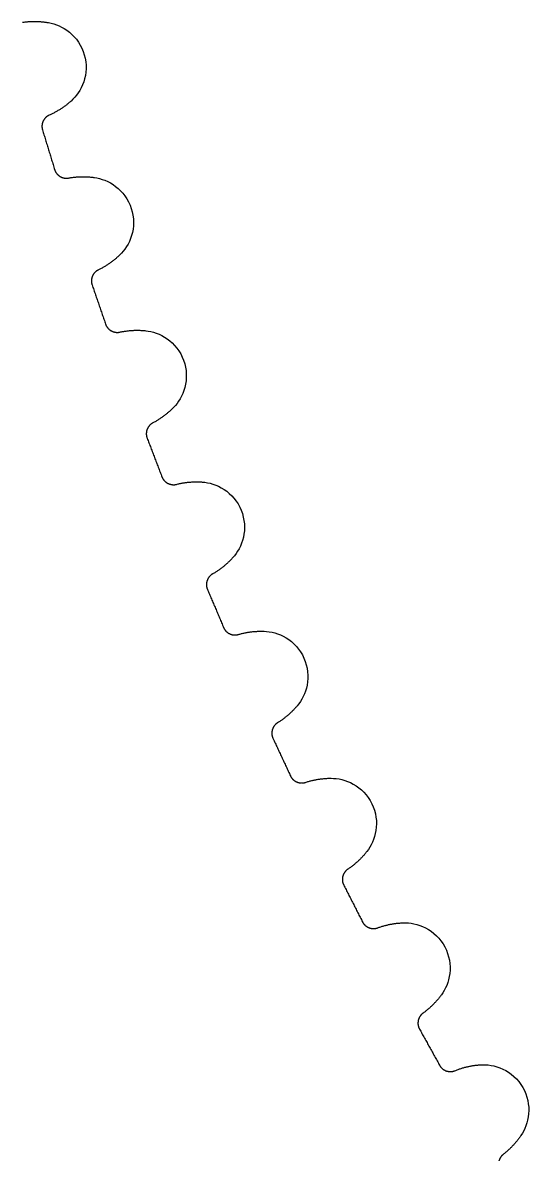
# Model space of a CAD drawing. Extents: x -57 to 57, y -57 to 57.
# Drawn here: x -54.87 to -48.67, y -28.97 to -15.12 of the extents above; entities that cross this region are included whole.
import ezdxf

# ---------------------------------------------------------------- set-up
doc = ezdxf.new("R2010")
doc.units = 0
doc.layers.add('Cut', color=7, linetype='CONTINUOUS')

msp = doc.modelspace()

# ---------------------------------------------------------------- linework, layer by layer
at = {"layer": 'Cut'}
for p, q in [((-54.5484, -15.1225), (-54.5484, -15.1225, 3)), ((-54.5484, -15.1225), (-54.5484, -15.1225, 3)), ((-54.2733, -16.0816), (-54.2733, -16.0816, 3)), ((-54.2733, -16.0816), (-54.2733, -16.0816, 3)), ((-54.5398, -16.2537), (-54.5398, -16.2537, 3)), ((-54.5398, -16.2537), (-54.5398, -16.2537, 3)), ((-54.6231, -16.4343), (-54.6231, -16.4343, 3)), ((-54.6231, -16.4343), (-54.6231, -16.4343, 3)), ((-54.4745, -16.9202), (-54.4745, -16.9202, 3)), ((-54.4745, -16.9202), (-54.4745, -16.9202, 3)), ((-54.3045, -17.0233), (-54.3045, -17.0233, 3)), ((-54.3045, -17.0233), (-54.3045, -17.0233, 3)), ((-53.9874, -17.017), (-53.9874, -17.017, 3)), ((-53.9874, -17.017), (-53.9874, -17.017, 3)), ((-53.679, -17.9659), (-53.679, -17.9659, 3)), ((-53.679, -17.9659), (-53.679, -17.9659, 3)), ((-53.9393, -18.1473), (-53.9393, -18.1473, 3)), ((-53.9393, -18.1473), (-53.9393, -18.1473, 3)), ((-54.0162, -18.3306), (-54.0162, -18.3306, 3)), ((-54.0162, -18.3306), (-54.0162, -18.3306, 3)), ((-53.8508, -18.811), (-53.8508, -18.811, 3)), ((-53.8508, -18.811), (-53.8508, -18.811, 3)), ((-53.6773, -18.9081), (-53.6773, -18.9081, 3)), ((-53.6773, -18.9081), (-53.6773, -18.9081, 3)), ((-53.3606, -18.8908), (-53.3606, -18.8908, 3)), ((-53.3606, -18.8908), (-53.3606, -18.8908, 3)), ((-53.0193, -19.8284), (-53.0193, -19.8284, 3)), ((-53.0193, -19.8284), (-53.0193, -19.8284, 3)), ((-53.2731, -20.0187), (-53.2731, -20.0187, 3)), ((-53.2731, -20.0187), (-53.2731, -20.0187, 3)), ((-53.3436, -20.2046), (-53.3436, -20.2046, 3)), ((-53.3436, -20.2046), (-53.3436, -20.2046, 3)), ((-53.1615, -20.6789), (-53.1615, -20.6789, 3)), ((-53.1615, -20.6789), (-53.1615, -20.6789, 3)), ((-52.6688, -20.7415), (-52.6688, -20.7415, 3)), ((-52.6688, -20.7415), (-52.6688, -20.7415, 3)), ((-52.9848, -20.7699), (-52.9848, -20.7699, 3)), ((-52.9848, -20.7699), (-52.9848, -20.7699, 3)), ((-52.295, -21.6666), (-52.295, -21.6666, 3)), ((-52.295, -21.6666), (-52.295, -21.6666, 3)), ((-52.5421, -21.8657), (-52.5421, -21.8657, 3)), ((-52.5421, -21.8657), (-52.5421, -21.8657, 3)), ((-52.606, -22.0539), (-52.606, -22.0539, 3)), ((-52.606, -22.0539), (-52.606, -22.0539, 3)), ((-52.4074, -22.5216), (-52.4074, -22.5216, 3)), ((-52.4074, -22.5216), (-52.4074, -22.5216, 3)), ((-52.2276, -22.6064), (-52.2276, -22.6064, 3)), ((-52.2276, -22.6064), (-52.2276, -22.6064, 3)), ((-51.9129, -22.567), (-51.9129, -22.567, 3)), ((-51.9129, -22.567), (-51.9129, -22.567, 3)), ((-51.507, -23.4785), (-51.507, -23.4785, 3)), ((-51.507, -23.4785), (-51.507, -23.4785, 3)), ((-51.7469, -23.686), (-51.7469, -23.686, 3)), ((-51.7469, -23.686), (-51.7469, -23.686, 3)), ((-51.8043, -23.8764), (-51.8043, -23.8764, 3)), ((-51.8043, -23.8764), (-51.8043, -23.8764, 3)), ((-51.5895, -24.3369), (-51.5895, -24.3369, 3)), ((-51.5895, -24.3369), (-51.5895, -24.3369, 3)), ((-51.4069, -24.4154), (-51.4069, -24.4154, 3)), ((-51.4069, -24.4154), (-51.4069, -24.4154, 3)), ((-51.0937, -24.365), (-51.0937, -24.365, 3)), ((-51.0937, -24.365), (-51.0937, -24.365, 3)), ((-50.6563, -25.2618), (-50.6563, -25.2618, 3)), ((-50.6563, -25.2618), (-50.6563, -25.2618, 3)), ((-50.8888, -25.4776), (-50.8888, -25.4776, 3)), ((-50.8888, -25.4776), (-50.8888, -25.4776, 3)), ((-50.9394, -25.6698), (-50.9394, -25.6698, 3)), ((-50.9394, -25.6698), (-50.9394, -25.6698, 3)), ((-50.7088, -26.1225), (-50.7088, -26.1225, 3)), ((-50.7088, -26.1225), (-50.7088, -26.1225, 3)), ((-50.2122, -26.1333), (-50.2122, -26.1333, 3)), ((-50.2122, -26.1333), (-50.2122, -26.1333, 3)), ((-50.5235, -26.1946), (-50.5235, -26.1946, 3)), ((-50.5235, -26.1946), (-50.5235, -26.1946, 3)), ((-49.7438, -27.0143), (-49.7438, -27.0143, 3)), ((-49.7438, -27.0143), (-49.7438, -27.0143, 3)), ((-49.9686, -27.238), (-49.9686, -27.238, 3)), ((-49.9686, -27.238), (-49.9686, -27.238, 3)), ((-50.0125, -27.4319), (-50.0125, -27.4319, 3)), ((-50.0125, -27.4319), (-50.0125, -27.4319, 3)), ((-49.7662, -27.8763), (-49.7662, -27.8763, 3)), ((-49.7662, -27.8763), (-49.7662, -27.8763, 3)), ((-49.5785, -27.9418), (-49.5785, -27.9418, 3)), ((-49.5785, -27.9418), (-49.5785, -27.9418, 3)), ((-49.2696, -27.8697), (-49.2696, -27.8697, 3)), ((-49.2696, -27.8697), (-49.2696, -27.8697, 3)), ((-48.7707, -28.7338), (-48.7707, -28.7338, 3)), ((-48.7707, -28.7338), (-48.7707, -28.7338, 3)), ((-48.9876, -28.9653), (-48.9876, -28.9653, 3)), ((-48.9876, -28.9653), (-48.9876, -28.9653, 3))]:
    msp.add_line(p, q, dxfattribs=at)
for points, degree in [([(-54.8656, -15.1177), (-54.7066, -15.0948), (-54.5484, -15.1225)], 2), ([(-54.8656, -15.1177, 3), (-54.7066, -15.0948, 3), (-54.5484, -15.1225, 3)], 2), ([(-54.8656, -15.1177), (-54.7066, -15.0948), (-54.5484, -15.1225)], 2), ([(-54.8656, -15.1177, 3), (-54.7066, -15.0948, 3), (-54.5484, -15.1225, 3)], 2), ([(-54.2733, -16.0816), (-54.3928, -16.1889), (-54.5398, -16.2537)], 2), ([(-54.2733, -16.0816, 3), (-54.3928, -16.1889, 3), (-54.5398, -16.2537, 3)], 2), ([(-54.2733, -16.0816), (-54.3928, -16.1889), (-54.5398, -16.2537)], 2), ([(-54.2733, -16.0816, 3), (-54.3928, -16.1889, 3), (-54.5398, -16.2537, 3)], 2), ([(-54.6231, -16.4343), (-54.4745, -16.9202)], 1), ([(-54.6231, -16.4343, 3), (-54.4745, -16.9202, 3)], 1), ([(-54.6231, -16.4343), (-54.4745, -16.9202)], 1), ([(-54.6231, -16.4343, 3), (-54.4745, -16.9202, 3)], 1), ([(-54.3045, -17.0233), (-54.1464, -16.9949), (-53.9874, -17.017)], 2), ([(-54.3045, -17.0233, 3), (-54.1464, -16.9949, 3), (-53.9874, -17.017, 3)], 2), ([(-54.3045, -17.0233), (-54.1464, -16.9949), (-53.9874, -17.017)], 2), ([(-54.3045, -17.0233, 3), (-54.1464, -16.9949, 3), (-53.9874, -17.017, 3)], 2), ([(-53.679, -17.9659), (-53.7947, -18.0773), (-53.9393, -18.1473)], 2), ([(-53.679, -17.9659, 3), (-53.7947, -18.0773, 3), (-53.9393, -18.1473, 3)], 2), ([(-53.679, -17.9659), (-53.7947, -18.0773), (-53.9393, -18.1473)], 2), ([(-53.679, -17.9659, 3), (-53.7947, -18.0773, 3), (-53.9393, -18.1473, 3)], 2), ([(-54.0162, -18.3306), (-53.8508, -18.811)], 1), ([(-54.0162, -18.3306, 3), (-53.8508, -18.811, 3)], 1), ([(-54.0162, -18.3306), (-53.8508, -18.811)], 1), ([(-54.0162, -18.3306, 3), (-53.8508, -18.811, 3)], 1), ([(-53.6773, -18.9081), (-53.5204, -18.8742), (-53.3606, -18.8908)], 2), ([(-53.6773, -18.9081, 3), (-53.5204, -18.8742, 3), (-53.3606, -18.8908, 3)], 2), ([(-53.6773, -18.9081), (-53.5204, -18.8742), (-53.3606, -18.8908)], 2), ([(-53.6773, -18.9081, 3), (-53.5204, -18.8742, 3), (-53.3606, -18.8908, 3)], 2), ([(-53.0193, -19.8284), (-53.1311, -19.9437), (-53.2731, -20.0187)], 2), ([(-53.0193, -19.8284, 3), (-53.1311, -19.9437, 3), (-53.2731, -20.0187, 3)], 2), ([(-53.0193, -19.8284), (-53.1311, -19.9437), (-53.2731, -20.0187)], 2), ([(-53.0193, -19.8284, 3), (-53.1311, -19.9437, 3), (-53.2731, -20.0187, 3)], 2), ([(-53.3436, -20.2046), (-53.1615, -20.6789)], 1), ([(-53.3436, -20.2046, 3), (-53.1615, -20.6789, 3)], 1), ([(-53.3436, -20.2046), (-53.1615, -20.6789)], 1), ([(-53.3436, -20.2046, 3), (-53.1615, -20.6789, 3)], 1), ([(-52.9848, -20.7699), (-52.829, -20.7305), (-52.6688, -20.7415)], 2), ([(-52.9848, -20.7699, 3), (-52.829, -20.7305, 3), (-52.6688, -20.7415, 3)], 2), ([(-52.9848, -20.7699), (-52.829, -20.7305), (-52.6688, -20.7415)], 2), ([(-52.9848, -20.7699, 3), (-52.829, -20.7305, 3), (-52.6688, -20.7415, 3)], 2), ([(-52.295, -21.6666), (-52.4027, -21.7858), (-52.5421, -21.8657)], 2), ([(-52.295, -21.6666, 3), (-52.4027, -21.7858, 3), (-52.5421, -21.8657, 3)], 2), ([(-52.295, -21.6666), (-52.4027, -21.7858), (-52.5421, -21.8657)], 2), ([(-52.295, -21.6666, 3), (-52.4027, -21.7858, 3), (-52.5421, -21.8657, 3)], 2), ([(-52.606, -22.0539), (-52.4074, -22.5216)], 1), ([(-52.606, -22.0539, 3), (-52.4074, -22.5216, 3)], 1), ([(-52.606, -22.0539), (-52.4074, -22.5216)], 1), ([(-52.606, -22.0539, 3), (-52.4074, -22.5216, 3)], 1), ([(-52.2276, -22.6064), (-52.0734, -22.5616), (-51.9129, -22.567)], 2), ([(-52.2276, -22.6064, 3), (-52.0734, -22.5616, 3), (-51.9129, -22.567, 3)], 2), ([(-52.2276, -22.6064), (-52.0734, -22.5616), (-51.9129, -22.567)], 2), ([(-52.2276, -22.6064, 3), (-52.0734, -22.5616, 3), (-51.9129, -22.567, 3)], 2), ([(-51.507, -23.4785), (-51.6104, -23.6014), (-51.7469, -23.686)], 2), ([(-51.507, -23.4785, 3), (-51.6104, -23.6014, 3), (-51.7469, -23.686, 3)], 2), ([(-51.507, -23.4785), (-51.6104, -23.6014), (-51.7469, -23.686)], 2), ([(-51.507, -23.4785, 3), (-51.6104, -23.6014, 3), (-51.7469, -23.686, 3)], 2), ([(-51.8043, -23.8764), (-51.5895, -24.3369)], 1), ([(-51.8043, -23.8764, 3), (-51.5895, -24.3369, 3)], 1), ([(-51.8043, -23.8764), (-51.5895, -24.3369)], 1), ([(-51.8043, -23.8764, 3), (-51.5895, -24.3369, 3)], 1), ([(-51.4069, -24.4154), (-51.2543, -24.3652), (-51.0937, -24.365)], 2), ([(-51.4069, -24.4154, 3), (-51.2543, -24.3652, 3), (-51.0937, -24.365, 3)], 2), ([(-51.4069, -24.4154), (-51.2543, -24.3652), (-51.0937, -24.365)], 2), ([(-51.4069, -24.4154, 3), (-51.2543, -24.3652, 3), (-51.0937, -24.365, 3)], 2), ([(-50.6563, -25.2618), (-50.7553, -25.3882), (-50.8888, -25.4776)], 2), ([(-50.6563, -25.2618, 3), (-50.7553, -25.3882, 3), (-50.8888, -25.4776, 3)], 2), ([(-50.6563, -25.2618), (-50.7553, -25.3882), (-50.8888, -25.4776)], 2), ([(-50.6563, -25.2618, 3), (-50.7553, -25.3882, 3), (-50.8888, -25.4776, 3)], 2), ([(-50.9394, -25.6698), (-50.7088, -26.1225)], 1), ([(-50.9394, -25.6698, 3), (-50.7088, -26.1225, 3)], 1), ([(-50.9394, -25.6698), (-50.7088, -26.1225)], 1), ([(-50.9394, -25.6698, 3), (-50.7088, -26.1225, 3)], 1), ([(-50.5235, -26.1946), (-50.3727, -26.1391), (-50.2122, -26.1333)], 2), ([(-50.5235, -26.1946, 3), (-50.3727, -26.1391, 3), (-50.2122, -26.1333, 3)], 2), ([(-50.5235, -26.1946), (-50.3727, -26.1391), (-50.2122, -26.1333)], 2), ([(-50.5235, -26.1946, 3), (-50.3727, -26.1391, 3), (-50.2122, -26.1333, 3)], 2), ([(-49.7438, -27.0143), (-49.8384, -27.1441), (-49.9686, -27.238)], 2), ([(-49.7438, -27.0143, 3), (-49.8384, -27.1441, 3), (-49.9686, -27.238, 3)], 2), ([(-49.7438, -27.0143), (-49.8384, -27.1441), (-49.9686, -27.238)], 2), ([(-49.7438, -27.0143, 3), (-49.8384, -27.1441, 3), (-49.9686, -27.238, 3)], 2), ([(-50.0125, -27.4319), (-49.7662, -27.8763)], 1), ([(-50.0125, -27.4319, 3), (-49.7662, -27.8763, 3)], 1), ([(-50.0125, -27.4319), (-49.7662, -27.8763)], 1), ([(-50.0125, -27.4319, 3), (-49.7662, -27.8763, 3)], 1), ([(-49.5785, -27.9418), (-49.4298, -27.8812), (-49.2696, -27.8697)], 2), ([(-49.5785, -27.9418, 3), (-49.4298, -27.8812, 3), (-49.2696, -27.8697, 3)], 2), ([(-49.5785, -27.9418), (-49.4298, -27.8812), (-49.2696, -27.8697)], 2), ([(-49.5785, -27.9418, 3), (-49.4298, -27.8812, 3), (-49.2696, -27.8697, 3)], 2), ([(-48.7707, -28.7338), (-48.8607, -28.8669), (-48.9876, -28.9653)], 2), ([(-48.7707, -28.7338, 3), (-48.8607, -28.8669, 3), (-48.9876, -28.9653, 3)], 2), ([(-48.7707, -28.7338), (-48.8607, -28.8669), (-48.9876, -28.9653)], 2), ([(-48.7707, -28.7338, 3), (-48.8607, -28.8669, 3), (-48.9876, -28.9653, 3)], 2)]:
    msp.add_open_spline(points, degree=degree, dxfattribs=at)
for points, degree, knots in [([(-54.5484, -15.1225), (-54.4668, -15.1367), (-54.375, -15.1725), (-54.2932, -15.2396), (-54.2114, -15.3057), (-54.1426, -15.4044), (-54.1111, -15.5161), (-54.0786, -15.6275), (-54.0846, -15.7477), (-54.119, -15.8471), (-54.1528, -15.9473), (-54.2117, -16.0264), (-54.2733, -16.0816)], 3, [0, 0, 0, 0, 0.558599, 0.558599, 0.558599, 1.1172, 1.1172, 1.1172, 1.6758, 1.6758, 1.6758, 2.2344, 2.2344, 2.2344, 2.2344]), ([(-54.5484, -15.1225, 3), (-54.4668, -15.1367, 3), (-54.375, -15.1725, 3), (-54.2932, -15.2396, 3), (-54.2114, -15.3057, 3), (-54.1426, -15.4044, 3), (-54.1111, -15.5161, 3), (-54.0786, -15.6275, 3), (-54.0846, -15.7477, 3), (-54.119, -15.8471, 3), (-54.1528, -15.9473, 3), (-54.2117, -16.0264, 3), (-54.2733, -16.0816, 3)], 3, [0, 0, 0, 0, 0.558599, 0.558599, 0.558599, 1.1172, 1.1172, 1.1172, 1.6758, 1.6758, 1.6758, 2.2344, 2.2344, 2.2344, 2.2344]), ([(-54.5484, -15.1225), (-54.4668, -15.1367), (-54.375, -15.1725), (-54.2932, -15.2396), (-54.2114, -15.3057), (-54.1426, -15.4044), (-54.1111, -15.5161), (-54.0786, -15.6275), (-54.0846, -15.7477), (-54.119, -15.8471), (-54.1528, -15.9473), (-54.2117, -16.0264), (-54.2733, -16.0816)], 3, [0, 0, 0, 0, 0.558599, 0.558599, 0.558599, 1.1172, 1.1172, 1.1172, 1.6758, 1.6758, 1.6758, 2.2344, 2.2344, 2.2344, 2.2344]), ([(-54.5484, -15.1225, 3), (-54.4668, -15.1367, 3), (-54.375, -15.1725, 3), (-54.2932, -15.2396, 3), (-54.2114, -15.3057, 3), (-54.1426, -15.4044, 3), (-54.1111, -15.5161, 3), (-54.0786, -15.6275, 3), (-54.0846, -15.7477, 3), (-54.119, -15.8471, 3), (-54.1528, -15.9473, 3), (-54.2117, -16.0264, 3), (-54.2733, -16.0816, 3)], 3, [0, 0, 0, 0, 0.558599, 0.558599, 0.558599, 1.1172, 1.1172, 1.1172, 1.6758, 1.6758, 1.6758, 2.2344, 2.2344, 2.2344, 2.2344]), ([(-54.5398, -16.2537), (-54.5887, -16.2746), (-54.6156, -16.3282), (-54.6389, -16.3835), (-54.6231, -16.4343)], 2, [0, 0, 0, 0.724386, 0.724386, 1.44877, 1.44877, 1.44877]), ([(-54.5398, -16.2537, 3), (-54.5887, -16.2746, 3), (-54.6156, -16.3282, 3), (-54.6389, -16.3835, 3), (-54.6231, -16.4343, 3)], 2, [0, 0, 0, 0.724386, 0.724386, 1.44877, 1.44877, 1.44877]), ([(-54.5398, -16.2537), (-54.5887, -16.2746), (-54.6156, -16.3282), (-54.6389, -16.3835), (-54.6231, -16.4343)], 2, [0, 0, 0, 0.724386, 0.724386, 1.44877, 1.44877, 1.44877]), ([(-54.5398, -16.2537, 3), (-54.5887, -16.2746, 3), (-54.6156, -16.3282, 3), (-54.6389, -16.3835, 3), (-54.6231, -16.4343, 3)], 2, [0, 0, 0, 0.724386, 0.724386, 1.44877, 1.44877, 1.44877]), ([(-54.4745, -16.9202), (-54.4593, -16.9711), (-54.409, -17.004), (-54.3567, -17.0333), (-54.3045, -17.0233)], 2, [0, 0, 0, 0.724386, 0.724386, 1.44877, 1.44877, 1.44877]), ([(-54.4745, -16.9202, 3), (-54.4593, -16.9711, 3), (-54.409, -17.004, 3), (-54.3567, -17.0333, 3), (-54.3045, -17.0233, 3)], 2, [0, 0, 0, 0.724386, 0.724386, 1.44877, 1.44877, 1.44877]), ([(-54.4745, -16.9202), (-54.4593, -16.9711), (-54.409, -17.004), (-54.3567, -17.0333), (-54.3045, -17.0233)], 2, [0, 0, 0, 0.724386, 0.724386, 1.44877, 1.44877, 1.44877]), ([(-54.4745, -16.9202, 3), (-54.4593, -16.9711, 3), (-54.409, -17.004, 3), (-54.3567, -17.0333, 3), (-54.3045, -17.0233, 3)], 2, [0, 0, 0, 0.724386, 0.724386, 1.44877, 1.44877, 1.44877]), ([(-53.9874, -17.017), (-53.9054, -17.0283), (-53.8124, -17.0609), (-53.7282, -17.1251), (-53.6442, -17.1883), (-53.572, -17.2846), (-53.5367, -17.3951), (-53.5003, -17.5053), (-53.5021, -17.6256), (-53.5329, -17.7262), (-53.5633, -17.8275), (-53.6194, -17.9086), (-53.679, -17.9659)], 3, [0, 0, 0, 0, 0.558599, 0.558599, 0.558599, 1.1172, 1.1172, 1.1172, 1.6758, 1.6758, 1.6758, 2.2344, 2.2344, 2.2344, 2.2344]), ([(-53.9874, -17.017, 3), (-53.9054, -17.0283, 3), (-53.8124, -17.0609, 3), (-53.7282, -17.1251, 3), (-53.6442, -17.1883, 3), (-53.572, -17.2846, 3), (-53.5367, -17.3951, 3), (-53.5003, -17.5053, 3), (-53.5021, -17.6256, 3), (-53.5329, -17.7262, 3), (-53.5633, -17.8275, 3), (-53.6194, -17.9086, 3), (-53.679, -17.9659, 3)], 3, [0, 0, 0, 0, 0.558599, 0.558599, 0.558599, 1.1172, 1.1172, 1.1172, 1.6758, 1.6758, 1.6758, 2.2344, 2.2344, 2.2344, 2.2344]), ([(-53.9874, -17.017), (-53.9054, -17.0283), (-53.8124, -17.0609), (-53.7282, -17.1251), (-53.6442, -17.1883), (-53.572, -17.2846), (-53.5367, -17.3951), (-53.5003, -17.5053), (-53.5021, -17.6256), (-53.5329, -17.7262), (-53.5633, -17.8275), (-53.6194, -17.9086), (-53.679, -17.9659)], 3, [0, 0, 0, 0, 0.558599, 0.558599, 0.558599, 1.1172, 1.1172, 1.1172, 1.6758, 1.6758, 1.6758, 2.2344, 2.2344, 2.2344, 2.2344]), ([(-53.9874, -17.017, 3), (-53.9054, -17.0283, 3), (-53.8124, -17.0609, 3), (-53.7282, -17.1251, 3), (-53.6442, -17.1883, 3), (-53.572, -17.2846, 3), (-53.5367, -17.3951, 3), (-53.5003, -17.5053, 3), (-53.5021, -17.6256, 3), (-53.5329, -17.7262, 3), (-53.5633, -17.8275, 3), (-53.6194, -17.9086, 3), (-53.679, -17.9659, 3)], 3, [0, 0, 0, 0, 0.558599, 0.558599, 0.558599, 1.1172, 1.1172, 1.1172, 1.6758, 1.6758, 1.6758, 2.2344, 2.2344, 2.2344, 2.2344]), ([(-53.9393, -18.1473), (-53.9875, -18.1698), (-54.0125, -18.2243), (-54.0339, -18.2804), (-54.0162, -18.3306)], 2, [0, 0, 0, 0.724386, 0.724386, 1.44877, 1.44877, 1.44877]), ([(-53.9393, -18.1473, 3), (-53.9875, -18.1698, 3), (-54.0125, -18.2243, 3), (-54.0339, -18.2804, 3), (-54.0162, -18.3306, 3)], 2, [0, 0, 0, 0.724386, 0.724386, 1.44877, 1.44877, 1.44877]), ([(-53.9393, -18.1473), (-53.9875, -18.1698), (-54.0125, -18.2243), (-54.0339, -18.2804), (-54.0162, -18.3306)], 2, [0, 0, 0, 0.724386, 0.724386, 1.44877, 1.44877, 1.44877]), ([(-53.9393, -18.1473, 3), (-53.9875, -18.1698, 3), (-54.0125, -18.2243, 3), (-54.0339, -18.2804, 3), (-54.0162, -18.3306, 3)], 2, [0, 0, 0, 0.724386, 0.724386, 1.44877, 1.44877, 1.44877]), ([(-53.8508, -18.811), (-53.8338, -18.8614), (-53.7825, -18.8924), (-53.7292, -18.92), (-53.6773, -18.9081)], 2, [0, 0, 0, 0.724386, 0.724386, 1.44877, 1.44877, 1.44877]), ([(-53.8508, -18.811, 3), (-53.8338, -18.8614, 3), (-53.7825, -18.8924, 3), (-53.7292, -18.92, 3), (-53.6773, -18.9081, 3)], 2, [0, 0, 0, 0.724386, 0.724386, 1.44877, 1.44877, 1.44877]), ([(-53.8508, -18.811), (-53.8338, -18.8614), (-53.7825, -18.8924), (-53.7292, -18.92), (-53.6773, -18.9081)], 2, [0, 0, 0, 0.724386, 0.724386, 1.44877, 1.44877, 1.44877]), ([(-53.8508, -18.811, 3), (-53.8338, -18.8614, 3), (-53.7825, -18.8924, 3), (-53.7292, -18.92, 3), (-53.6773, -18.9081, 3)], 2, [0, 0, 0, 0.724386, 0.724386, 1.44877, 1.44877, 1.44877]), ([(-53.3606, -18.8908), (-53.2783, -18.8992), (-53.1842, -18.9286), (-53.0979, -18.9897), (-53.0116, -19.05), (-52.9361, -19.1437), (-52.897, -19.2529), (-52.8568, -19.3618), (-52.8544, -19.4821), (-52.8817, -19.5837), (-52.9085, -19.686), (-52.9617, -19.769), (-53.0193, -19.8284)], 3, [0, 0, 0, 0, 0.558599, 0.558599, 0.558599, 1.1172, 1.1172, 1.1172, 1.6758, 1.6758, 1.6758, 2.2344, 2.2344, 2.2344, 2.2344]), ([(-53.3606, -18.8908, 3), (-53.2783, -18.8992, 3), (-53.1842, -18.9286, 3), (-53.0979, -18.9897, 3), (-53.0116, -19.05, 3), (-52.9361, -19.1437, 3), (-52.897, -19.2529, 3), (-52.8568, -19.3618, 3), (-52.8544, -19.4821, 3), (-52.8817, -19.5837, 3), (-52.9085, -19.686, 3), (-52.9617, -19.769, 3), (-53.0193, -19.8284, 3)], 3, [0, 0, 0, 0, 0.558599, 0.558599, 0.558599, 1.1172, 1.1172, 1.1172, 1.6758, 1.6758, 1.6758, 2.2344, 2.2344, 2.2344, 2.2344]), ([(-53.3606, -18.8908), (-53.2783, -18.8992), (-53.1842, -18.9286), (-53.0979, -18.9897), (-53.0116, -19.05), (-52.9361, -19.1437), (-52.897, -19.2529), (-52.8568, -19.3618), (-52.8544, -19.4821), (-52.8817, -19.5837), (-52.9085, -19.686), (-52.9617, -19.769), (-53.0193, -19.8284)], 3, [0, 0, 0, 0, 0.558599, 0.558599, 0.558599, 1.1172, 1.1172, 1.1172, 1.6758, 1.6758, 1.6758, 2.2344, 2.2344, 2.2344, 2.2344]), ([(-53.3606, -18.8908, 3), (-53.2783, -18.8992, 3), (-53.1842, -18.9286, 3), (-53.0979, -18.9897, 3), (-53.0116, -19.05, 3), (-52.9361, -19.1437, 3), (-52.897, -19.2529, 3), (-52.8568, -19.3618, 3), (-52.8544, -19.4821, 3), (-52.8817, -19.5837, 3), (-52.9085, -19.686, 3), (-52.9617, -19.769, 3), (-53.0193, -19.8284, 3)], 3, [0, 0, 0, 0, 0.558599, 0.558599, 0.558599, 1.1172, 1.1172, 1.1172, 1.6758, 1.6758, 1.6758, 2.2344, 2.2344, 2.2344, 2.2344]), ([(-53.2731, -20.0187), (-53.3205, -20.0429), (-53.3436, -20.0983), (-53.363, -20.155), (-53.3436, -20.2046)], 2, [0, 0, 0, 0.724386, 0.724386, 1.44877, 1.44877, 1.44877]), ([(-53.2731, -20.0187, 3), (-53.3205, -20.0429, 3), (-53.3436, -20.0983, 3), (-53.363, -20.155, 3), (-53.3436, -20.2046, 3)], 2, [0, 0, 0, 0.724386, 0.724386, 1.44877, 1.44877, 1.44877]), ([(-53.2731, -20.0187), (-53.3205, -20.0429), (-53.3436, -20.0983), (-53.363, -20.155), (-53.3436, -20.2046)], 2, [0, 0, 0, 0.724386, 0.724386, 1.44877, 1.44877, 1.44877]), ([(-53.2731, -20.0187, 3), (-53.3205, -20.0429, 3), (-53.3436, -20.0983, 3), (-53.363, -20.155, 3), (-53.3436, -20.2046, 3)], 2, [0, 0, 0, 0.724386, 0.724386, 1.44877, 1.44877, 1.44877]), ([(-53.1615, -20.6789), (-53.1428, -20.7287), (-53.0904, -20.7579), (-53.0361, -20.7836), (-52.9848, -20.7699)], 2, [0, 0, 0, 0.724386, 0.724386, 1.44877, 1.44877, 1.44877]), ([(-53.1615, -20.6789, 3), (-53.1428, -20.7287, 3), (-53.0904, -20.7579, 3), (-53.0361, -20.7836, 3), (-52.9848, -20.7699, 3)], 2, [0, 0, 0, 0.724386, 0.724386, 1.44877, 1.44877, 1.44877]), ([(-53.1615, -20.6789), (-53.1428, -20.7287), (-53.0904, -20.7579), (-53.0361, -20.7836), (-52.9848, -20.7699)], 2, [0, 0, 0, 0.724386, 0.724386, 1.44877, 1.44877, 1.44877]), ([(-53.1615, -20.6789, 3), (-53.1428, -20.7287, 3), (-53.0904, -20.7579, 3), (-53.0361, -20.7836, 3), (-52.9848, -20.7699, 3)], 2, [0, 0, 0, 0.724386, 0.724386, 1.44877, 1.44877, 1.44877]), ([(-52.6688, -20.7415), (-52.5862, -20.7471), (-52.4912, -20.7731), (-52.4028, -20.8313), (-52.3145, -20.8884), (-52.2358, -20.9795), (-52.1928, -21.0873), (-52.1488, -21.1947), (-52.1422, -21.3148), (-52.166, -21.4173), (-52.1892, -21.5205), (-52.2395, -21.6053), (-52.295, -21.6666)], 3, [0, 0, 0, 0, 0.558599, 0.558599, 0.558599, 1.1172, 1.1172, 1.1172, 1.6758, 1.6758, 1.6758, 2.2344, 2.2344, 2.2344, 2.2344]), ([(-52.6688, -20.7415, 3), (-52.5862, -20.7471, 3), (-52.4912, -20.7731, 3), (-52.4028, -20.8313, 3), (-52.3145, -20.8884, 3), (-52.2358, -20.9795, 3), (-52.1928, -21.0873, 3), (-52.1488, -21.1947, 3), (-52.1422, -21.3148, 3), (-52.166, -21.4173, 3), (-52.1892, -21.5205, 3), (-52.2395, -21.6053, 3), (-52.295, -21.6666, 3)], 3, [0, 0, 0, 0, 0.558599, 0.558599, 0.558599, 1.1172, 1.1172, 1.1172, 1.6758, 1.6758, 1.6758, 2.2344, 2.2344, 2.2344, 2.2344]), ([(-52.6688, -20.7415), (-52.5862, -20.7471), (-52.4912, -20.7731), (-52.4028, -20.8313), (-52.3145, -20.8884), (-52.2358, -20.9795), (-52.1928, -21.0873), (-52.1488, -21.1947), (-52.1422, -21.3148), (-52.166, -21.4173), (-52.1892, -21.5205), (-52.2395, -21.6053), (-52.295, -21.6666)], 3, [0, 0, 0, 0, 0.558599, 0.558599, 0.558599, 1.1172, 1.1172, 1.1172, 1.6758, 1.6758, 1.6758, 2.2344, 2.2344, 2.2344, 2.2344]), ([(-52.6688, -20.7415, 3), (-52.5862, -20.7471, 3), (-52.4912, -20.7731, 3), (-52.4028, -20.8313, 3), (-52.3145, -20.8884, 3), (-52.2358, -20.9795, 3), (-52.1928, -21.0873, 3), (-52.1488, -21.1947, 3), (-52.1422, -21.3148, 3), (-52.166, -21.4173, 3), (-52.1892, -21.5205, 3), (-52.2395, -21.6053, 3), (-52.295, -21.6666, 3)], 3, [0, 0, 0, 0, 0.558599, 0.558599, 0.558599, 1.1172, 1.1172, 1.1172, 1.6758, 1.6758, 1.6758, 2.2344, 2.2344, 2.2344, 2.2344]), ([(-52.5421, -21.8657), (-52.5885, -21.8916), (-52.6097, -21.9477), (-52.6271, -22.0051), (-52.606, -22.0539)], 2, [0, 0, 0, 0.724386, 0.724386, 1.44877, 1.44877, 1.44877]), ([(-52.5421, -21.8657, 3), (-52.5885, -21.8916, 3), (-52.6097, -21.9477, 3), (-52.6271, -22.0051, 3), (-52.606, -22.0539, 3)], 2, [0, 0, 0, 0.724386, 0.724386, 1.44877, 1.44877, 1.44877]), ([(-52.5421, -21.8657), (-52.5885, -21.8916), (-52.6097, -21.9477), (-52.6271, -22.0051), (-52.606, -22.0539)], 2, [0, 0, 0, 0.724386, 0.724386, 1.44877, 1.44877, 1.44877]), ([(-52.5421, -21.8657, 3), (-52.5885, -21.8916, 3), (-52.6097, -21.9477, 3), (-52.6271, -22.0051, 3), (-52.606, -22.0539, 3)], 2, [0, 0, 0, 0.724386, 0.724386, 1.44877, 1.44877, 1.44877]), ([(-52.4074, -22.5216), (-52.387, -22.5707), (-52.3336, -22.5981), (-52.2785, -22.6218), (-52.2276, -22.6064)], 2, [0, 0, 0, 0.724386, 0.724386, 1.44877, 1.44877, 1.44877]), ([(-52.4074, -22.5216, 3), (-52.387, -22.5707, 3), (-52.3336, -22.5981, 3), (-52.2785, -22.6218, 3), (-52.2276, -22.6064, 3)], 2, [0, 0, 0, 0.724386, 0.724386, 1.44877, 1.44877, 1.44877]), ([(-52.4074, -22.5216), (-52.387, -22.5707), (-52.3336, -22.5981), (-52.2785, -22.6218), (-52.2276, -22.6064)], 2, [0, 0, 0, 0.724386, 0.724386, 1.44877, 1.44877, 1.44877]), ([(-52.4074, -22.5216, 3), (-52.387, -22.5707, 3), (-52.3336, -22.5981, 3), (-52.2785, -22.6218, 3), (-52.2276, -22.6064, 3)], 2, [0, 0, 0, 0.724386, 0.724386, 1.44877, 1.44877, 1.44877]), ([(-51.9129, -22.567), (-51.8301, -22.5697), (-51.7342, -22.5924), (-51.6439, -22.6474), (-51.5537, -22.7015), (-51.4718, -22.7897), (-51.4251, -22.8959), (-51.3774, -23.0017), (-51.3666, -23.1216), (-51.3868, -23.2248), (-51.4064, -23.3288), (-51.4537, -23.4152), (-51.507, -23.4785)], 3, [0, 0, 0, 0, 0.558599, 0.558599, 0.558599, 1.1172, 1.1172, 1.1172, 1.6758, 1.6758, 1.6758, 2.2344, 2.2344, 2.2344, 2.2344]), ([(-51.9129, -22.567, 3), (-51.8301, -22.5697, 3), (-51.7342, -22.5924, 3), (-51.6439, -22.6474, 3), (-51.5537, -22.7015, 3), (-51.4718, -22.7897, 3), (-51.4251, -22.8959, 3), (-51.3774, -23.0017, 3), (-51.3666, -23.1216, 3), (-51.3868, -23.2248, 3), (-51.4064, -23.3288, 3), (-51.4537, -23.4152, 3), (-51.507, -23.4785, 3)], 3, [0, 0, 0, 0, 0.558599, 0.558599, 0.558599, 1.1172, 1.1172, 1.1172, 1.6758, 1.6758, 1.6758, 2.2344, 2.2344, 2.2344, 2.2344]), ([(-51.9129, -22.567), (-51.8301, -22.5697), (-51.7342, -22.5924), (-51.6439, -22.6474), (-51.5537, -22.7015), (-51.4718, -22.7897), (-51.4251, -22.8959), (-51.3774, -23.0017), (-51.3666, -23.1216), (-51.3868, -23.2248), (-51.4064, -23.3288), (-51.4537, -23.4152), (-51.507, -23.4785)], 3, [0, 0, 0, 0, 0.558599, 0.558599, 0.558599, 1.1172, 1.1172, 1.1172, 1.6758, 1.6758, 1.6758, 2.2344, 2.2344, 2.2344, 2.2344]), ([(-51.9129, -22.567, 3), (-51.8301, -22.5697, 3), (-51.7342, -22.5924, 3), (-51.6439, -22.6474, 3), (-51.5537, -22.7015, 3), (-51.4718, -22.7897, 3), (-51.4251, -22.8959, 3), (-51.3774, -23.0017, 3), (-51.3666, -23.1216, 3), (-51.3868, -23.2248, 3), (-51.4064, -23.3288, 3), (-51.4537, -23.4152, 3), (-51.507, -23.4785, 3)], 3, [0, 0, 0, 0, 0.558599, 0.558599, 0.558599, 1.1172, 1.1172, 1.1172, 1.6758, 1.6758, 1.6758, 2.2344, 2.2344, 2.2344, 2.2344]), ([(-51.7469, -23.686), (-51.7924, -23.7135), (-51.8117, -23.7704), (-51.827, -23.8284), (-51.8043, -23.8764)], 2, [0, 0, 0, 0.724386, 0.724386, 1.44877, 1.44877, 1.44877]), ([(-51.7469, -23.686, 3), (-51.7924, -23.7135, 3), (-51.8117, -23.7704, 3), (-51.827, -23.8284, 3), (-51.8043, -23.8764, 3)], 2, [0, 0, 0, 0.724386, 0.724386, 1.44877, 1.44877, 1.44877]), ([(-51.7469, -23.686), (-51.7924, -23.7135), (-51.8117, -23.7704), (-51.827, -23.8284), (-51.8043, -23.8764)], 2, [0, 0, 0, 0.724386, 0.724386, 1.44877, 1.44877, 1.44877]), ([(-51.7469, -23.686, 3), (-51.7924, -23.7135, 3), (-51.8117, -23.7704, 3), (-51.827, -23.8284, 3), (-51.8043, -23.8764, 3)], 2, [0, 0, 0, 0.724386, 0.724386, 1.44877, 1.44877, 1.44877]), ([(-51.5895, -24.3369), (-51.5673, -24.3852), (-51.5131, -24.4107), (-51.4572, -24.4326), (-51.4069, -24.4154)], 2, [0, 0, 0, 0.724386, 0.724386, 1.44877, 1.44877, 1.44877]), ([(-51.5895, -24.3369, 3), (-51.5673, -24.3852, 3), (-51.5131, -24.4107, 3), (-51.4572, -24.4326, 3), (-51.4069, -24.4154, 3)], 2, [0, 0, 0, 0.724386, 0.724386, 1.44877, 1.44877, 1.44877]), ([(-51.5895, -24.3369), (-51.5673, -24.3852), (-51.5131, -24.4107), (-51.4572, -24.4326), (-51.4069, -24.4154)], 2, [0, 0, 0, 0.724386, 0.724386, 1.44877, 1.44877, 1.44877]), ([(-51.5895, -24.3369, 3), (-51.5673, -24.3852, 3), (-51.5131, -24.4107, 3), (-51.4572, -24.4326, 3), (-51.4069, -24.4154, 3)], 2, [0, 0, 0, 0.724386, 0.724386, 1.44877, 1.44877, 1.44877]), ([(-51.0937, -24.365), (-51.0109, -24.3648), (-50.9143, -24.3841), (-50.822, -24.436), (-50.73, -24.4868), (-50.6451, -24.5721), (-50.5947, -24.6767), (-50.5433, -24.7807), (-50.5284, -24.9002), (-50.5449, -25.004), (-50.5609, -25.1086), (-50.6052, -25.1967), (-50.6563, -25.2618)], 3, [0, 0, 0, 0, 0.558599, 0.558599, 0.558599, 1.1172, 1.1172, 1.1172, 1.6758, 1.6758, 1.6758, 2.2344, 2.2344, 2.2344, 2.2344]), ([(-51.0937, -24.365, 3), (-51.0109, -24.3648, 3), (-50.9143, -24.3841, 3), (-50.822, -24.436, 3), (-50.73, -24.4868, 3), (-50.6451, -24.5721, 3), (-50.5947, -24.6767, 3), (-50.5433, -24.7807, 3), (-50.5284, -24.9002, 3), (-50.5449, -25.004, 3), (-50.5609, -25.1086, 3), (-50.6052, -25.1967, 3), (-50.6563, -25.2618, 3)], 3, [0, 0, 0, 0, 0.558599, 0.558599, 0.558599, 1.1172, 1.1172, 1.1172, 1.6758, 1.6758, 1.6758, 2.2344, 2.2344, 2.2344, 2.2344]), ([(-51.0937, -24.365), (-51.0109, -24.3648), (-50.9143, -24.3841), (-50.822, -24.436), (-50.73, -24.4868), (-50.6451, -24.5721), (-50.5947, -24.6767), (-50.5433, -24.7807), (-50.5284, -24.9002), (-50.5449, -25.004), (-50.5609, -25.1086), (-50.6052, -25.1967), (-50.6563, -25.2618)], 3, [0, 0, 0, 0, 0.558599, 0.558599, 0.558599, 1.1172, 1.1172, 1.1172, 1.6758, 1.6758, 1.6758, 2.2344, 2.2344, 2.2344, 2.2344]), ([(-51.0937, -24.365, 3), (-51.0109, -24.3648, 3), (-50.9143, -24.3841, 3), (-50.822, -24.436, 3), (-50.73, -24.4868, 3), (-50.6451, -24.5721, 3), (-50.5947, -24.6767, 3), (-50.5433, -24.7807, 3), (-50.5284, -24.9002, 3), (-50.5449, -25.004, 3), (-50.5609, -25.1086, 3), (-50.6052, -25.1967, 3), (-50.6563, -25.2618, 3)], 3, [0, 0, 0, 0, 0.558599, 0.558599, 0.558599, 1.1172, 1.1172, 1.1172, 1.6758, 1.6758, 1.6758, 2.2344, 2.2344, 2.2344, 2.2344]), ([(-50.8888, -25.4776), (-50.9333, -25.5066), (-50.9505, -25.5641), (-50.9639, -25.6226), (-50.9394, -25.6698)], 2, [0, 0, 0, 0.724386, 0.724386, 1.44877, 1.44877, 1.44877]), ([(-50.8888, -25.4776, 3), (-50.9333, -25.5066, 3), (-50.9505, -25.5641, 3), (-50.9639, -25.6226, 3), (-50.9394, -25.6698, 3)], 2, [0, 0, 0, 0.724386, 0.724386, 1.44877, 1.44877, 1.44877]), ([(-50.8888, -25.4776), (-50.9333, -25.5066), (-50.9505, -25.5641), (-50.9639, -25.6226), (-50.9394, -25.6698)], 2, [0, 0, 0, 0.724386, 0.724386, 1.44877, 1.44877, 1.44877]), ([(-50.8888, -25.4776, 3), (-50.9333, -25.5066, 3), (-50.9505, -25.5641, 3), (-50.9639, -25.6226, 3), (-50.9394, -25.6698, 3)], 2, [0, 0, 0, 0.724386, 0.724386, 1.44877, 1.44877, 1.44877]), ([(-50.7088, -26.1225), (-50.6849, -26.1701), (-50.6297, -26.1937), (-50.5731, -26.2135), (-50.5235, -26.1946)], 2, [0, 0, 0, 0.724386, 0.724386, 1.44877, 1.44877, 1.44877]), ([(-50.7088, -26.1225, 3), (-50.6849, -26.1701, 3), (-50.6297, -26.1937, 3), (-50.5731, -26.2135, 3), (-50.5235, -26.1946, 3)], 2, [0, 0, 0, 0.724386, 0.724386, 1.44877, 1.44877, 1.44877]), ([(-50.7088, -26.1225), (-50.6849, -26.1701), (-50.6297, -26.1937), (-50.5731, -26.2135), (-50.5235, -26.1946)], 2, [0, 0, 0, 0.724386, 0.724386, 1.44877, 1.44877, 1.44877]), ([(-50.7088, -26.1225, 3), (-50.6849, -26.1701, 3), (-50.6297, -26.1937, 3), (-50.5731, -26.2135, 3), (-50.5235, -26.1946, 3)], 2, [0, 0, 0, 0.724386, 0.724386, 1.44877, 1.44877, 1.44877]), ([(-50.2122, -26.1333), (-50.1295, -26.1302), (-50.0322, -26.1462), (-49.9382, -26.1947), (-49.8445, -26.2424), (-49.7567, -26.3247), (-49.7027, -26.4274), (-49.6477, -26.5296), (-49.6286, -26.6484), (-49.6415, -26.7528), (-49.6538, -26.8579), (-49.695, -26.9474), (-49.7438, -27.0143)], 3, [0, 0, 0, 0, 0.558599, 0.558599, 0.558599, 1.1172, 1.1172, 1.1172, 1.6758, 1.6758, 1.6758, 2.2344, 2.2344, 2.2344, 2.2344]), ([(-50.2122, -26.1333, 3), (-50.1295, -26.1302, 3), (-50.0322, -26.1462, 3), (-49.9382, -26.1947, 3), (-49.8445, -26.2424, 3), (-49.7567, -26.3247, 3), (-49.7027, -26.4274, 3), (-49.6477, -26.5296, 3), (-49.6286, -26.6484, 3), (-49.6415, -26.7528, 3), (-49.6538, -26.8579, 3), (-49.695, -26.9474, 3), (-49.7438, -27.0143, 3)], 3, [0, 0, 0, 0, 0.558599, 0.558599, 0.558599, 1.1172, 1.1172, 1.1172, 1.6758, 1.6758, 1.6758, 2.2344, 2.2344, 2.2344, 2.2344]), ([(-50.2122, -26.1333), (-50.1295, -26.1302), (-50.0322, -26.1462), (-49.9382, -26.1947), (-49.8445, -26.2424), (-49.7567, -26.3247), (-49.7027, -26.4274), (-49.6477, -26.5296), (-49.6286, -26.6484), (-49.6415, -26.7528), (-49.6538, -26.8579), (-49.695, -26.9474), (-49.7438, -27.0143)], 3, [0, 0, 0, 0, 0.558599, 0.558599, 0.558599, 1.1172, 1.1172, 1.1172, 1.6758, 1.6758, 1.6758, 2.2344, 2.2344, 2.2344, 2.2344]), ([(-50.2122, -26.1333, 3), (-50.1295, -26.1302, 3), (-50.0322, -26.1462, 3), (-49.9382, -26.1947, 3), (-49.8445, -26.2424, 3), (-49.7567, -26.3247, 3), (-49.7027, -26.4274, 3), (-49.6477, -26.5296, 3), (-49.6286, -26.6484, 3), (-49.6415, -26.7528, 3), (-49.6538, -26.8579, 3), (-49.695, -26.9474, 3), (-49.7438, -27.0143, 3)], 3, [0, 0, 0, 0, 0.558599, 0.558599, 0.558599, 1.1172, 1.1172, 1.1172, 1.6758, 1.6758, 1.6758, 2.2344, 2.2344, 2.2344, 2.2344]), ([(-49.9686, -27.238), (-50.0121, -27.2686), (-50.0273, -27.3267), (-50.0386, -27.3856), (-50.0125, -27.4319)], 2, [0, 0, 0, 0.724386, 0.724386, 1.44877, 1.44877, 1.44877]), ([(-49.9686, -27.238, 3), (-50.0121, -27.2686, 3), (-50.0273, -27.3267, 3), (-50.0386, -27.3856, 3), (-50.0125, -27.4319, 3)], 2, [0, 0, 0, 0.724386, 0.724386, 1.44877, 1.44877, 1.44877]), ([(-49.9686, -27.238), (-50.0121, -27.2686), (-50.0273, -27.3267), (-50.0386, -27.3856), (-50.0125, -27.4319)], 2, [0, 0, 0, 0.724386, 0.724386, 1.44877, 1.44877, 1.44877]), ([(-49.9686, -27.238, 3), (-50.0121, -27.2686, 3), (-50.0273, -27.3267, 3), (-50.0386, -27.3856, 3), (-50.0125, -27.4319, 3)], 2, [0, 0, 0, 0.724386, 0.724386, 1.44877, 1.44877, 1.44877]), ([(-49.7662, -27.8763), (-49.7407, -27.923), (-49.6848, -27.9447), (-49.6275, -27.9625), (-49.5785, -27.9418)], 2, [0, 0, 0, 0.724386, 0.724386, 1.44877, 1.44877, 1.44877]), ([(-49.7662, -27.8763, 3), (-49.7407, -27.923, 3), (-49.6848, -27.9447, 3), (-49.6275, -27.9625, 3), (-49.5785, -27.9418, 3)], 2, [0, 0, 0, 0.724386, 0.724386, 1.44877, 1.44877, 1.44877]), ([(-49.7662, -27.8763), (-49.7407, -27.923), (-49.6848, -27.9447), (-49.6275, -27.9625), (-49.5785, -27.9418)], 2, [0, 0, 0, 0.724386, 0.724386, 1.44877, 1.44877, 1.44877]), ([(-49.7662, -27.8763, 3), (-49.7407, -27.923, 3), (-49.6848, -27.9447, 3), (-49.6275, -27.9625, 3), (-49.5785, -27.9418, 3)], 2, [0, 0, 0, 0.724386, 0.724386, 1.44877, 1.44877, 1.44877]), ([(-49.2696, -27.8697), (-49.187, -27.8638), (-49.0893, -27.8763), (-48.9936, -27.9216), (-48.8983, -27.9659), (-48.8077, -28.0451), (-48.7501, -28.1459), (-48.6916, -28.2461), (-48.6684, -28.3642), (-48.6776, -28.4689), (-48.6863, -28.5744), (-48.7243, -28.6653), (-48.7707, -28.7338)], 3, [0, 0, 0, 0, 0.558599, 0.558599, 0.558599, 1.1172, 1.1172, 1.1172, 1.6758, 1.6758, 1.6758, 2.2344, 2.2344, 2.2344, 2.2344]), ([(-49.2696, -27.8697, 3), (-49.187, -27.8638, 3), (-49.0893, -27.8763, 3), (-48.9936, -27.9216, 3), (-48.8983, -27.9659, 3), (-48.8077, -28.0451, 3), (-48.7501, -28.1459, 3), (-48.6916, -28.2461, 3), (-48.6684, -28.3642, 3), (-48.6776, -28.4689, 3), (-48.6863, -28.5744, 3), (-48.7243, -28.6653, 3), (-48.7707, -28.7338, 3)], 3, [0, 0, 0, 0, 0.558599, 0.558599, 0.558599, 1.1172, 1.1172, 1.1172, 1.6758, 1.6758, 1.6758, 2.2344, 2.2344, 2.2344, 2.2344]), ([(-49.2696, -27.8697), (-49.187, -27.8638), (-49.0893, -27.8763), (-48.9936, -27.9216), (-48.8983, -27.9659), (-48.8077, -28.0451), (-48.7501, -28.1459), (-48.6916, -28.2461), (-48.6684, -28.3642), (-48.6776, -28.4689), (-48.6863, -28.5744), (-48.7243, -28.6653), (-48.7707, -28.7338)], 3, [0, 0, 0, 0, 0.558599, 0.558599, 0.558599, 1.1172, 1.1172, 1.1172, 1.6758, 1.6758, 1.6758, 2.2344, 2.2344, 2.2344, 2.2344]), ([(-49.2696, -27.8697, 3), (-49.187, -27.8638, 3), (-49.0893, -27.8763, 3), (-48.9936, -27.9216, 3), (-48.8983, -27.9659, 3), (-48.8077, -28.0451, 3), (-48.7501, -28.1459, 3), (-48.6916, -28.2461, 3), (-48.6684, -28.3642, 3), (-48.6776, -28.4689, 3), (-48.6863, -28.5744, 3), (-48.7243, -28.6653, 3), (-48.7707, -28.7338, 3)], 3, [0, 0, 0, 0, 0.558599, 0.558599, 0.558599, 1.1172, 1.1172, 1.1172, 1.6758, 1.6758, 1.6758, 2.2344, 2.2344, 2.2344, 2.2344]), ([(-48.9876, -28.9653), (-49.03, -28.9974), (-49.0432, -29.0559), (-49.0524, -29.1152), (-49.0247, -29.1606)], 2, [0, 0, 0, 0.724386, 0.724386, 1.44877, 1.44877, 1.44877]), ([(-48.9876, -28.9653, 3), (-49.03, -28.9974, 3), (-49.0432, -29.0559, 3), (-49.0524, -29.1152, 3), (-49.0247, -29.1606, 3)], 2, [0, 0, 0, 0.724386, 0.724386, 1.44877, 1.44877, 1.44877]), ([(-48.9876, -28.9653), (-49.03, -28.9974), (-49.0432, -29.0559), (-49.0524, -29.1152), (-49.0247, -29.1606)], 2, [0, 0, 0, 0.724386, 0.724386, 1.44877, 1.44877, 1.44877]), ([(-48.9876, -28.9653, 3), (-49.03, -28.9974, 3), (-49.0432, -29.0559, 3), (-49.0524, -29.1152, 3), (-49.0247, -29.1606, 3)], 2, [0, 0, 0, 0.724386, 0.724386, 1.44877, 1.44877, 1.44877])]:
    msp.add_open_spline(points, degree=degree, knots=knots, dxfattribs=at)

doc.saveas('drawing.dxf')
